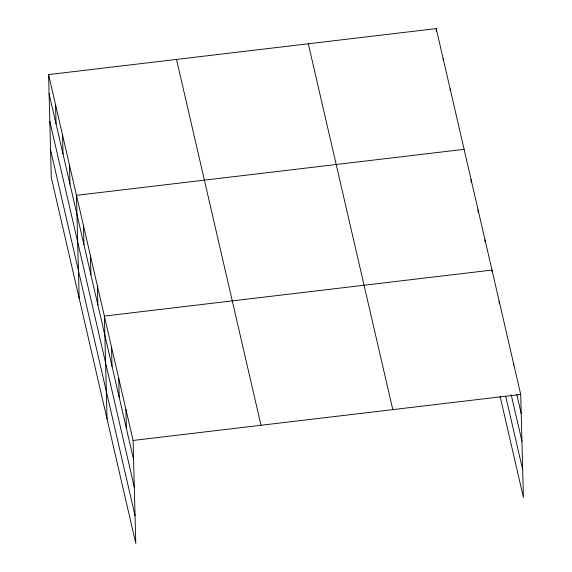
<?xml version="1.0" encoding="UTF-8"?>
<svg xmlns="http://www.w3.org/2000/svg" width="572" height="572" viewBox="0 0 572 572"><rect width="100%" height="100%" fill="white"/><g stroke="black" fill="none" stroke-linecap="round" stroke-linejoin="round"><path stroke-width="0.86" d="M48.591 74.596L133.083 440.447L135.779 543.4L51.287 177.556L48.591 74.596L436.221 28.6L520.713 394.444L523.409 497.404L500.071 396.339M464.106 149.328L76.469 195.324L79.165 298.284M133.083 440.447L520.713 394.444M516.831 394.573L521.214 413.577M511.168 394.594L521.943 441.241M505.727 396.317L522.686 469.741M308.301 43.779L392.8 409.623M176.505 59.416L261.004 425.268M49.092 93.729L133.583 459.573M49.814 121.393L134.306 487.237M50.558 149.893L135.056 515.737M513.534 363.349L513.577 365.086M499.17 301.158L499.242 303.761M492.034 271.8L491.991 270.055L104.354 316.059L107.05 419.011M485.02 239.875L485.063 241.613M478.049 209.695L478.113 212.305M471.078 179.508L471.142 182.118M450.164 88.967L450.207 90.705M443.193 58.78L443.236 60.525M436.221 28.6L436.293 31.21M125.897 409.345L126.398 428.478M118.719 378.249L119.219 397.376M111.533 347.154L112.033 366.28M97.383 285.871L97.883 305.005M90.412 255.691L90.912 274.817M83.441 225.511L83.941 244.637M69.498 165.144L69.999 184.27M62.527 134.963L63.027 154.09M55.556 104.783L56.063 123.91"/></g></svg>
